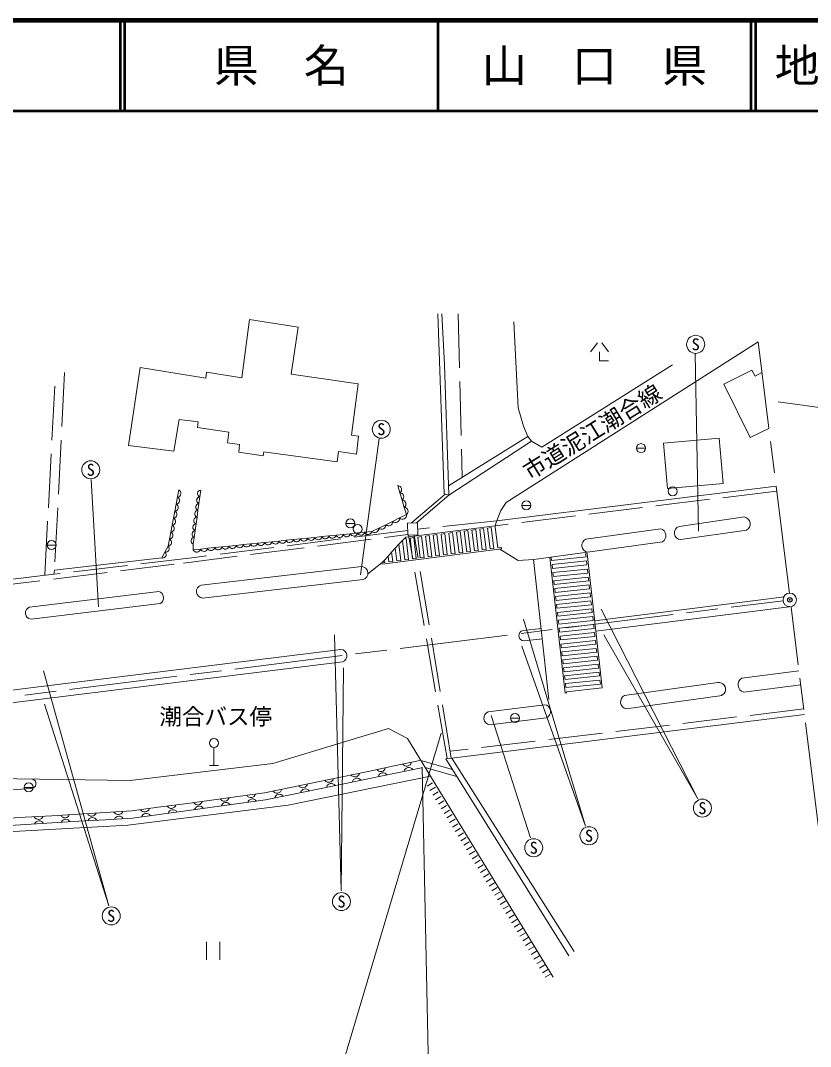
# Model space of a CAD drawing. Units: millimetres, scale not verified. Extents: x 40000 to 680000, y 20000 to 380000.
# Drawn here: x 286691 to 374361, y 266209 to 380000 of the extents above; entities that cross this region are included whole.
import ezdxf
from ezdxf.enums import TextEntityAlignment as Align

# ---------------------------------------------------------------- set-up
doc = ezdxf.new("R2010")
doc.units = ezdxf.units.MM
doc.header["$LTSCALE"] = 1000
doc.header["$PDMODE"] = 32
doc.header["$PDSIZE"] = 500
doc.linetypes.add('CHAIN', pattern=[18.5, 12, -1.5, 3.5, -1.5])
doc.linetypes.add('DASHED', pattern=[7.5, 6, -1.5])
for name, color, linetype, lineweight in [('M-BGD', 7, 'Continuous', 13), ('M-BGD-EXST', 7, 'Continuous', 13), ('M-BMK', 2, 'CHAIN', 13), ('M-BMK-SRVR', 3, 'Continuous', 13), ('M-STR-HTXT', 7, 'Continuous', 13), ('M-STR-STRC', 7, 'Continuous', 13), ('M-TTL', 2, 'Continuous', 140), ('M-TTL-LINE', 7, 'Continuous', 50)]:
    doc.layers.add(name, color=color, linetype=linetype, lineweight=lineweight)
for name, color, linetype in [('M-BMK-HTXT', 7, 'Continuous'), ('M-OTRS', 6, 'Continuous'), ('M-TTL-TXT', 7, 'Continuous')]:
    doc.layers.add(name, color=color, linetype=linetype)
doc.styles.add('ＭＳ ゴシック', font='')
doc.styles.get('ＭＳ ゴシック').set_extended_font_data('MS Gothic')

msp = doc.modelspace()

# ---------------------------------------------------------------- linework, layer by layer
at = {"layer": 'M-BGD', "linetype": 'DASHED'}
for p, q in [((335263, 347466), (335687, 329337)), ((289379, 318472), (290559, 340562)), ((291577, 340948), (290470, 319042)), ((370602, 327812), (339361, 323963)), ((330073, 324270), (333819, 327475)), ((334222, 327351), (330643, 324282)), ((339539, 324524), (330757, 323571)), ((334026, 298135), (329766, 322922)), ((334489, 298184), (330394, 322936)), ((327878, 321035), (327479, 320597)), ((328678, 321912), (328278, 321474)), ((349622, 321044), (343618, 320230)), ((373609, 303643), (334362, 298957)), ((331126, 297919), (334633, 296940)), ((335118, 296161), (331604, 297138))]:
    msp.add_line(p, q, dxfattribs=at)
at = {"layer": 'M-BGD'}
for p, q in [((342988, 333865), (334187, 328407)), ((343390, 333329), (342988, 333865)), ((364215, 333662), (358039, 333123)), ((364654, 328641), (364215, 333662)), ((358039, 333123), (358477, 328102)), ((304118, 327153), (304267, 327931)), ((306692, 327921), (306589, 327172)), ((328796, 327619), (328552, 328426)), ((339539, 324524), (370534, 328357)), ((358477, 328102), (364654, 328641)), ((303969, 326375), (304118, 327153)), ((306589, 327172), (306485, 326423)), ((329040, 326812), (328796, 327619)), ((329283, 326005), (329040, 326812)), ((303671, 324819), (303820, 325597)), ((303820, 325597), (303969, 326375)), ((306382, 325674), (306279, 324925)), ((306485, 326423), (306382, 325674)), ((329527, 325198), (329283, 326005)), ((303522, 324041), (303671, 324819)), ((306279, 324925), (306176, 324177)), ((327216, 324075), (327986, 324449)), ((327986, 324449), (328757, 324824)), ((328757, 324824), (329527, 325198)), ((367055, 324941), (359771, 323889)), ((303224, 322485), (303373, 323263)), ((303373, 323263), (303522, 324041)), ((306073, 323428), (305970, 322679)), ((306176, 324177), (306073, 323428)), ((324091, 323164), (324883, 323245)), ((324883, 323245), (325675, 323326)), ((325675, 323326), (326446, 323701)), ((326446, 323701), (327216, 324075)), ((330741, 324285), (329651, 324260)), ((329651, 324260), (329682, 322920)), ((330772, 322945), (330741, 324285)), ((357734, 323625), (349424, 322470)), ((359982, 322425), (367267, 323476)), ((303075, 321707), (303224, 322485)), ((305970, 322679), (305867, 321930)), ((312998, 322028), (313790, 322110)), ((313790, 322110), (314582, 322191)), ((314582, 322191), (315375, 322272)), ((315375, 322272), (316167, 322353)), ((316167, 322353), (316959, 322434)), ((316959, 322434), (317752, 322515)), ((317752, 322515), (318544, 322596)), ((318544, 322596), (319337, 322677)), ((319337, 322677), (320129, 322758)), ((320129, 322758), (320921, 322840)), ((320921, 322840), (321714, 322921)), ((321714, 322921), (322506, 323002)), ((322506, 323002), (323298, 323083)), ((323298, 323083), (324091, 323164)), ((329682, 322920), (330772, 322945)), ((349622, 321044), (357932, 322198)), ((302361, 320393), (302718, 321050)), ((302718, 321050), (303075, 321707)), ((305867, 321930), (305867, 321298)), ((305867, 321298), (306659, 321380)), ((306659, 321380), (307451, 321461)), ((307451, 321461), (308244, 321542)), ((308244, 321542), (309036, 321623)), ((309036, 321623), (309828, 321704)), ((309828, 321704), (310621, 321785)), ((310621, 321785), (311413, 321866)), ((311413, 321866), (312205, 321947)), ((312205, 321947), (312998, 322028)), ((343618, 320230), (345315, 304700)), ((324554, 319432), (306733, 317364)), ((306898, 315944), (324718, 318012)), ((302045, 316681), (287699, 314952)), ((287861, 313602), (302208, 315330)), ((350402, 313436), (371470, 316088)), ((350550, 312255), (371992, 314954)), ((344498, 312571), (342479, 312362)), ((342599, 311198), (344618, 311408)), ((322254, 310256), (228197, 298569)), ((228368, 297190), (322425, 308877)), ((366747, 307073), (373082, 307882)), ((364083, 306562), (353711, 305131)), ((366947, 305506), (373277, 306314)), ((353915, 303655), (364287, 305086)), ((344847, 304118), (338605, 303339)), ((334562, 298192), (373687, 303017)), ((338787, 301880), (345029, 302659)), ((325270, 296722), (328148, 297319)), ((328148, 297319), (331025, 297915)), ((331188, 297131), (328310, 296535)), ((319515, 295530), (322392, 296126)), ((322392, 296126), (325270, 296722)), ((325432, 295939), (322555, 295343)), ((328310, 296535), (325432, 295939)), ((287855, 294837), (274753, 293893)), ((313759, 294338), (316637, 294934)), ((316637, 294934), (319515, 295530)), ((319677, 294747), (316799, 294151)), ((322555, 295343), (319677, 294747)), ((332416, 295466), (331820, 295098)), ((332727, 294960), (332132, 294593)), ((307869, 293536), (310814, 293937)), ((310814, 293937), (313759, 294338)), ((316799, 294151), (313894, 293549)), ((333039, 294455), (332444, 294088)), ((333351, 293950), (332756, 293582)), ((299033, 292333), (301978, 292734)), ((301978, 292734), (304923, 293135)), ((304923, 293135), (307869, 293536)), ((307976, 292743), (305031, 292342)), ((310922, 293144), (307976, 292743)), ((310922, 293144), (313894, 293549)), ((333663, 293445), (333068, 293077)), ((333975, 292940), (333380, 292572)), ((284269, 291449), (287222, 291626)), ((287222, 291626), (290175, 291802)), ((290175, 291802), (293127, 291979)), ((293127, 291979), (296080, 292156)), ((296128, 291357), (293175, 291181)), ((296080, 292156), (299033, 292333)), ((296128, 291357), (299111, 291536)), ((302086, 291941), (299111, 291536)), ((305031, 292342), (302086, 291941)), ((334287, 292434), (333692, 292067)), ((334599, 291929), (334003, 291561)), ((334911, 291424), (334315, 291056)), ((287270, 290827), (284317, 290650)), ((290222, 291004), (287270, 290827)), ((293175, 291181), (290222, 291004)), ((335223, 290919), (334627, 290551)), ((335535, 290413), (334939, 290046)), ((335847, 289908), (335251, 289541)), ((336159, 289403), (335563, 289035)), ((336471, 288898), (335875, 288530)), ((336783, 288393), (336187, 288025)), ((337095, 287887), (336499, 287520)), ((337407, 287382), (336811, 287014)), ((337718, 286877), (337123, 286509)), ((338030, 286372), (337435, 286004)), ((338342, 285866), (337747, 285499)), ((338654, 285361), (338059, 284994)), ((338966, 284856), (338371, 284488)), ((339278, 284351), (338683, 283983)), ((339590, 283846), (338994, 283478)), ((339902, 283340), (339306, 282973)), ((340214, 282835), (339618, 282467)), ((340526, 282330), (339930, 281962)), ((340838, 281825), (340242, 281457)), ((341150, 281319), (340554, 280952)), ((341462, 280814), (340866, 280447)), ((341774, 280309), (341178, 279941)), ((342086, 279804), (341490, 279436)), ((342398, 279299), (341802, 278931)), ((342709, 278793), (342114, 278426)), ((343021, 278288), (342426, 277920)), ((343333, 277783), (342738, 277415)), ((343645, 277278), (343050, 276910)), ((343957, 276773), (343362, 276405)), ((344269, 276267), (343674, 275900)), ((344581, 275762), (343985, 275394)), ((344893, 275257), (344297, 274889)), ((345205, 274752), (344609, 274384)), ((345517, 274246), (344921, 273879))]:
    msp.add_line(p, q, dxfattribs=at)
for points in [[(333454, 347466), (333735, 341853), (334222, 327351), (333705, 327510), (333006, 347466)], [(342988, 333865), (342516, 335024), (341917, 337057), (341421, 346591)], [(368544, 344351), (340585, 326527), (340007, 325637), (339502, 324436), (339361, 323963)], [(334222, 327351), (343390, 333329), (344541, 332681), (359034, 341800)], [(368967, 340952), (368208, 340561), (367851, 341214), (364739, 339653), (367662, 333768), (369736, 334766)], [(275581, 328528), (274934, 327087), (274794, 317754), (275167, 316762), (290383, 318593), (290470, 319042), (302361, 320393)], [(276173, 296052), (298867, 295697), (314710, 297581), (327512, 301477), (329633, 300362), (345803, 273912)], [(347524, 276248), (333897, 298122), (334562, 298192), (348133, 276736)], [(272284, 282278), (272503, 289297), (298592, 290758), (316386, 292982), (332181, 296194)]]:
    msp.add_lwpolyline(points, dxfattribs=at)
msp.add_lwpolyline([(312121, 346834), (317521, 345973), (316741, 340775), (324163, 339714), (323423, 334026), (324207, 333916), (323975, 331895), (321987, 332182), (321821, 331055), (313683, 332161), (313621, 331708), (310918, 332124), (311012, 332988), (309657, 333174), (309811, 334341), (306344, 334844), (306414, 335487), (304290, 335760), (303720, 332237), (298672, 332866), (299975, 341519), (307264, 340316), (307344, 341006), (311253, 340363)], close=True, dxfattribs=at)
at = {"layer": 'M-BGD', "linetype": 'DASHED'}
for points in [[(329670, 323446), (305996, 320438), (290383, 318593)], [(272505, 315903), (275446, 316225), (304767, 319821), (329680, 322983)], [(339885, 321384), (341929, 320119), (343618, 320230)], [(327079, 320159), (326803, 319856), (325249, 318632)]]:
    msp.add_lwpolyline(points, dxfattribs=at)
at = {"layer": 'M-BGD'}
for centre, radius, start, end in [((304083, 327563), 412, 274.87889, 63.44256), ((306727, 327535), 388, 95.28312, 249.03547), ((328534, 327981), 446, 305.92824, 87.67985), ((303934, 326785), 412, 274.87923, 63.44221), ((306624, 326786), 388, 95.28312, 249.03547), ((328778, 327173), 446, 305.92894, 87.67745), ((329021, 326366), 446, 305.92894, 87.67745), ((303636, 325229), 412, 274.87775, 63.44227), ((303785, 326007), 412, 274.87923, 63.44221), ((306418, 325288), 388, 95.28312, 249.03547), ((306521, 326037), 388, 95.2854, 249.0349), ((329265, 325559), 446, 305.92894, 87.67745), ((303487, 324451), 412, 274.87923, 63.44221), ((306315, 324539), 388, 95.28312, 249.03547), ((327533, 324402), 456, 225.89087, 5.9426), ((328303, 324776), 456, 225.89166, 5.94182), ((329074, 325151), 456, 225.89166, 5.94182), ((366875, 324167), 794, 299.52736, 76.89369), ((303189, 322895), 412, 274.87923, 63.44221), ((303338, 323673), 412, 274.87923, 63.44221), ((306109, 323041), 388, 95.28312, 249.03547), ((306212, 323790), 388, 95.28312, 249.03547), ((324475, 323318), 414, 201.86212, 349.82749), ((325267, 323399), 414, 201.86342, 349.82633), ((325992, 323653), 456, 225.89255, 5.94212), ((326763, 324028), 456, 225.89087, 5.9426), ((357516, 322867), 788, 301.89885, 73.92042), ((360014, 323177), 753, 108.87203, 267.54826), ((303040, 322117), 412, 274.87775, 63.44227), ((306006, 322292), 388, 95.28312, 249.03547), ((313382, 322183), 414, 201.8633, 349.82789), ((314175, 322264), 414, 201.86212, 349.82749), ((314967, 322345), 414, 201.86342, 349.82633), ((315759, 322426), 414, 201.86382, 349.82722), ((316552, 322507), 414, 201.8616, 349.82816), ((317344, 322588), 414, 201.86382, 349.82722), ((318136, 322669), 414, 201.8616, 349.82816), ((318929, 322751), 414, 201.86413, 349.82547), ((319721, 322832), 414, 201.8633, 349.82789), ((320513, 322913), 414, 201.8623, 349.8273), ((321306, 322994), 414, 201.86342, 349.82633), ((322098, 323075), 414, 201.8633, 349.82789), ((322890, 323156), 414, 201.86394, 349.82566), ((323683, 323237), 414, 201.8633, 349.82789), ((349740, 321787), 753, 114.86221, 260.95707), ((302466, 320761), 383, 253.97535, 48.93249), ((302824, 321418), 383, 253.97477, 48.93234), ((306251, 321453), 414, 201.86212, 349.82749), ((307044, 321534), 414, 201.86342, 349.82633), ((307836, 321615), 414, 201.86382, 349.82722), ((308628, 321696), 414, 201.8616, 349.82816), ((309421, 321777), 414, 201.86382, 349.82722), ((310213, 321858), 414, 201.8616, 349.82816), ((311005, 321939), 414, 201.86394, 349.82566), ((311798, 322021), 414, 201.8633, 349.82789), ((312590, 322102), 414, 201.86212, 349.82749), ((324531, 318710), 723, 285.05063, 88.18806), ((301818, 315968), 747, 301.39616, 72.34481), ((306938, 316668), 726, 106.40174, 266.83695), ((287931, 314295), 697, 109.49914, 264.24172), ((342578, 311784), 586, 99.71475, 272.11205), ((322221, 309552), 705, 286.82656, 87.3389), ((364191, 305825), 745, 277.36202, 98.34773), ((367184, 306333), 860, 120.54219, 254.00281), ((354078, 304430), 792, 117.61101, 258.09874), ((344762, 303366), 756, 290.64702, 83.57546), ((338877, 302632), 757, 111.00167, 263.22081), ((326665, 297231), 535, 215.38879, 348.01819), ((329543, 297827), 535, 215.38879, 348.01819), ((329792, 296623), 535, 35.38879, 168.01819), ((287892, 295357), 521, 265.91288, 78.24722), ((320910, 296039), 535, 215.38673, 348.01934), ((323788, 296635), 535, 215.38661, 348.02061), ((324037, 295431), 535, 35.38822, 168.019), ((326915, 296027), 535, 35.38855, 168.01867), ((315154, 294846), 535, 215.38855, 348.01867), ((318032, 295443), 535, 215.38855, 348.01867), ((318282, 294238), 535, 35.38718, 168.0198), ((321159, 294835), 535, 35.38673, 168.01934), ((309311, 293958), 544, 212.03574, 343.47193), ((312256, 294359), 544, 212.03719, 343.47163), ((312425, 293123), 544, 32.03558, 163.47324), ((315404, 293642), 535, 35.38879, 168.01819), ((300475, 292755), 544, 212.03558, 343.47324), ((303420, 293156), 544, 212.03558, 343.47324), ((303589, 291920), 544, 32.03558, 163.47324), ((306366, 293557), 544, 212.03558, 343.47324), ((306534, 292321), 544, 32.03558, 163.47324), ((309479, 292722), 544, 32.03558, 163.47324), ((288685, 291933), 540, 207.4505, 339.40131), ((291638, 292110), 540, 207.4505, 339.40131), ((291712, 290873), 540, 27.44995, 159.40193), ((294590, 292287), 540, 207.4507, 339.39995), ((294665, 291050), 540, 27.45016, 159.40056), ((297543, 292464), 540, 207.4505, 339.40131), ((297617, 291226), 540, 27.44995, 159.40193), ((300643, 291519), 544, 32.03558, 163.47324), ((288759, 290696), 540, 27.44995, 159.40193)]:
    msp.add_arc(centre, radius, start, end, dxfattribs=at)
at = {"layer": 'M-BGD-EXST'}
for p, q in [((350712, 344249), (349962, 343249)), ((351212, 344249), (351962, 343249)), ((350962, 342249), (350962, 343249)), ((361576, 343018), (361930, 323363)), ((351962, 342249), (350962, 342249)), ((324408, 318527), (326488, 333653)), ((355042, 332570), (356042, 332570)), ((295349, 314960), (294550, 329095)), ((342326, 326222), (343326, 326222)), ((322796, 324219), (323796, 324219)), ((289633, 321819), (290633, 321819)), ((338912, 302933), (343284, 289354)), ((341070, 302637), (342070, 302637)), ((308162, 297357), (308162, 299357)), ((307662, 297357), (308662, 297357)), ((287096, 294948), (288096, 294948)), ((307315, 277823), (307315, 275823)), ((308815, 277823), (308815, 275823))]:
    msp.add_line(p, q, dxfattribs=at)
for points in [[(351128, 314703), (361874, 293678), (351419, 311863)], [(342527, 313590), (349395, 290629), (342312, 310592)], [(321551, 311847), (322270, 283471), (322551, 308208)], [(289231, 307874), (296501, 281811), (289338, 304191)]]:
    msp.add_lwpolyline(points, dxfattribs=at)
for centre, radius in [((361618, 344085), 1000), ((326732, 334675), 1000), ((355542, 332570), 500), ((294486, 330167), 1000), ((359066, 327777), 500), ((342826, 326222), 500), ((323296, 324219), 500), ((324110, 323592), 500), ((290133, 321819), 500), ((341570, 302637), 500), ((308162, 299857), 500), ((287596, 294948), 500), ((362364, 292643), 1000), ((349778, 289576), 1000), ((343643, 288246), 1000), ((322312, 282284), 1000), ((296753, 280695), 1000)]:
    msp.add_circle(centre, radius, dxfattribs=at)
at = {"layer": 'M-BMK'}
for p, q in [((372017, 316439), (368544, 344351)), ((273763, 303504), (371317, 315649)), ((375284, 290183), (372202, 314950))]:
    msp.add_line(p, q, dxfattribs=at)
at = {"layer": 'M-BMK-SRVR'}
msp.add_lwpolyline([(370774, 337695), (404878, 333027), (400657, 335036), (398407, 332953)], dxfattribs=at)
msp.add_circle((372061, 315741), 750, dxfattribs=at)
at = {"layer": 'M-OTRS'}
msp.add_point((372061, 315741), dxfattribs=at)
at = {"layer": 'M-STR-HTXT'}
msp.add_line((331274, 297189), (332238, 249849), dxfattribs=at)
msp.add_lwpolyline([(292580, 257323), (320408, 257323), (333386, 300963)], dxfattribs=at)
at = {"layer": 'M-STR-STRC'}
for p, q in [((339361, 323963), (329441, 322689)), ((334630, 323204), (334217, 323151)), ((334630, 323204), (334913, 320897)), ((335489, 323314), (335076, 323261)), ((335359, 320954), (335076, 323261)), ((335489, 323314), (335772, 321007)), ((336349, 323425), (335935, 323372)), ((336219, 321064), (335935, 323372)), ((336349, 323425), (336632, 321117)), ((337208, 323535), (336795, 323482)), ((337078, 321175), (336795, 323482)), ((337208, 323535), (337491, 321228)), ((338067, 323645), (337654, 323592)), ((337938, 321285), (337654, 323592)), ((338067, 323645), (338351, 321338)), ((338927, 323756), (338514, 323703)), ((338797, 321395), (338514, 323703)), ((338927, 323756), (339210, 321448)), ((339361, 323963), (339381, 323814)), ((339381, 323814), (339373, 323813)), ((339656, 321506), (339373, 323813)), ((328678, 321912), (329441, 322689)), ((329343, 320182), (329081, 322322)), ((329473, 322542), (329271, 322516)), ((329473, 322542), (329757, 320235)), ((330333, 322652), (329920, 322599)), ((330203, 320292), (329920, 322599)), ((330333, 322652), (330616, 320345)), ((331192, 322763), (330779, 322710)), ((331062, 320402), (330779, 322710)), ((331192, 322763), (331475, 320455)), ((332051, 322873), (331638, 322820)), ((331922, 320513), (331638, 322820)), ((332051, 322873), (332335, 320566)), ((332911, 322983), (332498, 322930)), ((332781, 320623), (332498, 322930)), ((332911, 322983), (333194, 320676)), ((333770, 323094), (333357, 323041)), ((333641, 320733), (333357, 323041)), ((333770, 323094), (334054, 320786)), ((334500, 320844), (334217, 323151)), ((340076, 321408), (326822, 319707)), ((328278, 321474), (327878, 321035)), ((328004, 320010), (327878, 321035)), ((328451, 320067), (328278, 321474)), ((328897, 320125), (328678, 321912)), ((334913, 320897), (334500, 320844)), ((335772, 321007), (335359, 320954)), ((336632, 321117), (336219, 321064)), ((337491, 321228), (337078, 321175)), ((338351, 321338), (337938, 321285)), ((339210, 321448), (338797, 321395)), ((340057, 321557), (339656, 321506)), ((340076, 321408), (340057, 321557)), ((327112, 319895), (326803, 319856)), ((326822, 319707), (326803, 319856)), ((327479, 320597), (327079, 320159)), ((327112, 319895), (327079, 320159)), ((327558, 319953), (327479, 320597)), ((328004, 320010), (327558, 319953)), ((328897, 320125), (328451, 320067)), ((329757, 320235), (329343, 320182)), ((330616, 320345), (330203, 320292)), ((331475, 320455), (331062, 320402)), ((332335, 320566), (331922, 320513)), ((333194, 320676), (332781, 320623)), ((334054, 320786), (333641, 320733)), ((345435, 320456), (345584, 320473)), ((345435, 320456), (347134, 305407)), ((345584, 320473), (345626, 320108)), ((345626, 320108), (349449, 320509)), ((345676, 319660), (349500, 320062)), ((349559, 320872), (349410, 320855)), ((349410, 320855), (349449, 320509)), ((349500, 320062), (349550, 319615)), ((349559, 320872), (351241, 305977)), ((345676, 319660), (345727, 319213)), ((345727, 319213), (349550, 319615)), ((345777, 318766), (349601, 319167)), ((345777, 318766), (345828, 318319)), ((349651, 318720), (345828, 318319)), ((349601, 319167), (349651, 318720)), ((345878, 317872), (349702, 318273)), ((345878, 317872), (345927, 317441)), ((349750, 317842), (345927, 317441)), ((349702, 318273), (349750, 317842)), ((345977, 316993), (349801, 317395)), ((345977, 316993), (346026, 316562)), ((349850, 316964), (346026, 316562)), ((346076, 316115), (349900, 316516)), ((349801, 317395), (349850, 316964)), ((349900, 316516), (349949, 316085)), ((346076, 316115), (346125, 315684)), ((349949, 316085), (346125, 315684)), ((346176, 315237), (349999, 315638)), ((346176, 315237), (346224, 314806)), ((350048, 315207), (346224, 314806)), ((349999, 315638), (350048, 315207)), ((346275, 314359), (350098, 314760)), ((346275, 314359), (346323, 313927)), ((350147, 314329), (346323, 313927)), ((350098, 314760), (350147, 314329)), ((346374, 313480), (350197, 313882)), ((346374, 313480), (346423, 313049)), ((350246, 313450), (346423, 313049)), ((346473, 312602), (350297, 313003)), ((350197, 313882), (350246, 313450)), ((350297, 313003), (350345, 312572)), ((346473, 312602), (346522, 312171)), ((350345, 312572), (346522, 312171)), ((346572, 311724), (350396, 312125)), ((350396, 312125), (350444, 311694)), ((346572, 311724), (346621, 311293)), ((350444, 311694), (346621, 311293)), ((346671, 310845), (350495, 311247)), ((346671, 310845), (346720, 310414)), ((350544, 310816), (346720, 310414)), ((350495, 311247), (350544, 310816)), ((346770, 309967), (350594, 310368)), ((346770, 309967), (346819, 309536)), ((350643, 309937), (346819, 309536)), ((350594, 310368), (350643, 309937)), ((346870, 309089), (350693, 309490)), ((346870, 309089), (346918, 308658)), ((350742, 309059), (346918, 308658)), ((346969, 308210), (350792, 308612)), ((350693, 309490), (350742, 309059)), ((350792, 308612), (350841, 308181)), ((346969, 308210), (347017, 307779)), ((350841, 308181), (347017, 307779)), ((347068, 307332), (350892, 307734)), ((347068, 307332), (347117, 306901)), ((350940, 307302), (347117, 306901)), ((350892, 307734), (350940, 307302)), ((347167, 306454), (350991, 306855)), ((347167, 306454), (347218, 306007)), ((351041, 306408), (347218, 306007)), ((350991, 306855), (351041, 306408)), ((347134, 305407), (347283, 305424)), ((351241, 305977), (347268, 305560)), ((347283, 305424), (347268, 305560))]:
    msp.add_line(p, q, dxfattribs=at)
at = {"layer": 'M-TTL'}
msp.add_line((680000, 380000), (40000, 380000), dxfattribs=at)
at = {"layer": 'M-TTL-LINE'}
for p, q in [((297750, 380000), (297750, 370000)), ((298250, 380000), (298250, 370000)), ((333000, 380000), (333000, 370000)), ((367750, 380000), (367750, 370000)), ((368250, 380000), (368250, 370000)), ((40000, 370000), (680000, 370000))]:
    msp.add_line(p, q, dxfattribs=at)

# ---------------------------------------------------------------- texts
at = {"layer": 'M-BGD-EXST', "style": 'ＭＳ ゴシック'}
for p in [(361618, 344085), (326732, 334675), (294486, 330167), (362364, 292643), (349778, 289576), (343643, 288246), (322312, 282284), (296753, 280695)]:
    msp.add_text('S', height=1320, dxfattribs=at).set_placement(p, align=Align.MIDDLE_CENTER)
at = {"layer": 'M-BMK-HTXT', "style": 'ＭＳ ゴシック'}
msp.add_text('市道泥江潮合線', height=1833, rotation=31.782, dxfattribs=at).set_placement((350140, 334385), align=Align.MIDDLE_CENTER)
msp.add_text('潮合バス停', height=1833, dxfattribs=at).set_placement((308358, 302805), align=Align.MIDDLE_CENTER)
at = {"layer": 'M-TTL-TXT', "style": 'ＭＳ ゴシック'}
for s, p in [('県\u3000名', (315625, 375000)), ('山\u3000口\u3000県', (350375, 375000))]:
    msp.add_text(s, height=3666, dxfattribs=at).set_placement(p, align=Align.MIDDLE_CENTER)
msp.add_text('地 名', height=3666, dxfattribs=at).set_placement((370380, 375000), align=Align.MIDDLE_LEFT)

doc.saveas('drawing.dxf')
